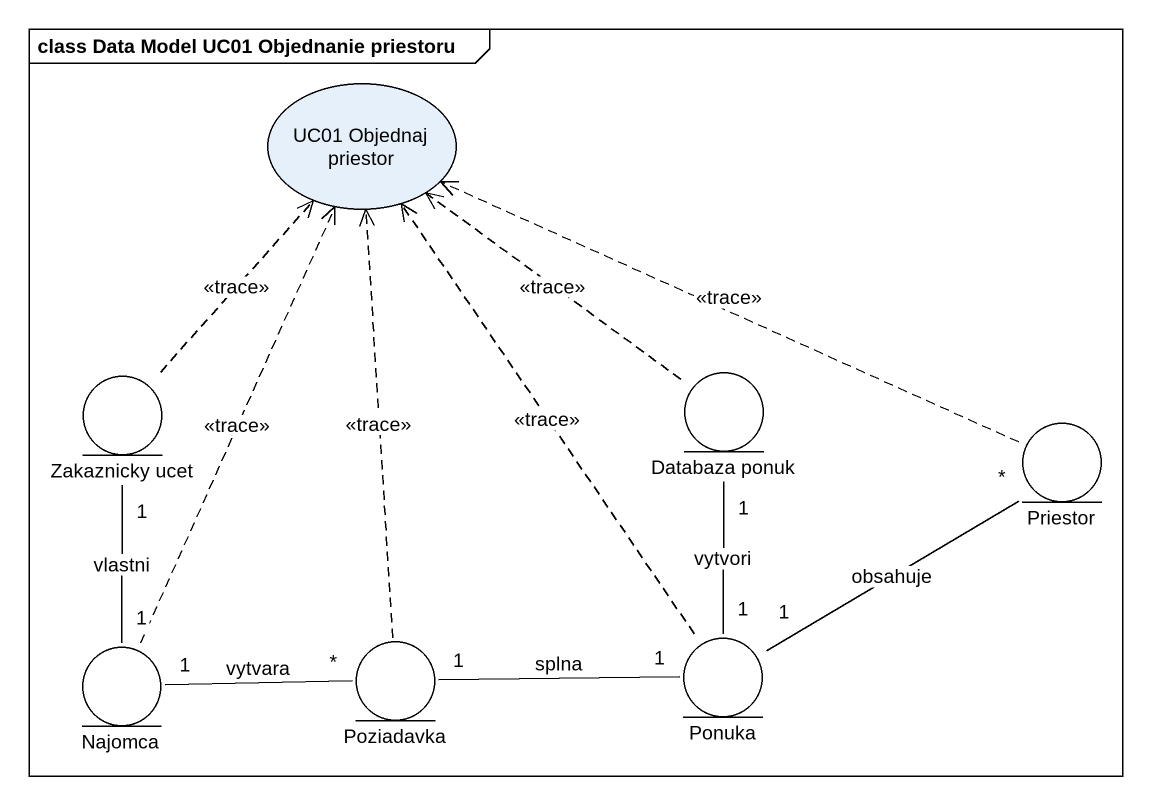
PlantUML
@startuml
mainframe class Data Model UC01 Objednanie priestoru
usecase "UC01 Objednaj priestor" as UC01_Objednaj_priestor
entity "Zakaznicky ucet" as Zakaznicky_ucet
entity "Databaza ponuk" as Databaza_ponuk
entity Priestor
entity Najomca
entity Poziadavka
entity Ponuka
Zakaznicky_ucet .up.> UC01_Objednaj_priestor : <<trace>>
Databaza_ponuk .up.> UC01_Objednaj_priestor : <<trace>>
Databaza_ponuk "1" -- "1" Ponuka : vytvori
Priestor .left.> UC01_Objednaj_priestor : <<trace>>
Najomca .up.> UC01_Objednaj_priestor : <<trace>>
Najomca "1" -up- "1" Zakaznicky_ucet : vlastni
Najomca "1" -right- "*" Poziadavka : vytvara
Poziadavka .up.> UC01_Objednaj_priestor : <<trace>>
Poziadavka "1" -right- "1" Ponuka : splna
Ponuka .up.> UC01_Objednaj_priestor : <<trace>>
Ponuka "1" -up- "*" Priestor : obsahuje
@enduml
